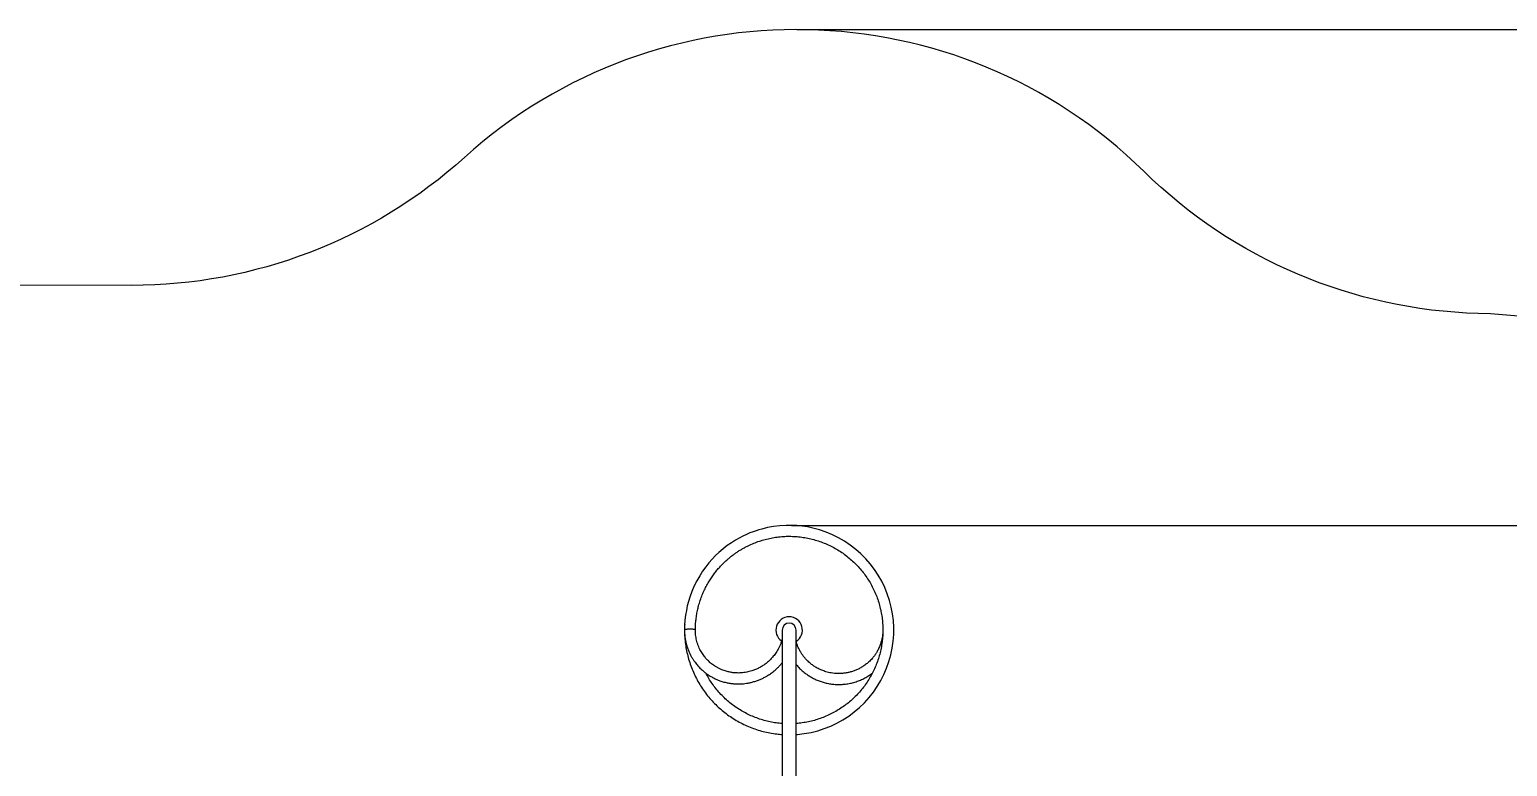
# Model space of a CAD drawing. Header units: millimetres. Extents: x -5136 to 7768, y -7241 to 6389.
# Drawn here: x -2386 to 2084, y 4161 to 6389 of the extents above; entities that cross this region are included whole.
import ezdxf

# ---------------------------------------------------------------- set-up
doc = ezdxf.new("R2010")
doc.units = ezdxf.units.MM
for name, color, linetype in [('DiKom', 7, 'Continuous'), ('DIKOM_ЗОНА', 80, 'Continuous'), ('DIKOM_ОБЪЕКТ', 7, 'Continuous'), ('DIKOM_РАЗМЕР_ЗОНА', 7, 'Continuous')]:
    doc.layers.add(name, color=color, linetype=linetype)
doc.styles.add('style1', font='arial.ttf', dxfattribs={"width": 0.8})
doc.dimstyles.new('1-50', dxfattribs={"dimtxt": 300, "dimasz": 200, "dimexe": 100, "dimexo": 0, "dimgap": 100, "dimtad": 1, "dimtxsty": 'style1', "dimcen": 200, "dimclrd": 7, "dimclre": 7, "dimclrt": 7, "dimadec": 1, "dimazin": 2, "dimtfac": 1, "dimtmove": 0, "dimatfit": 2, "dimfxl": 0, "dimlwd": 25, "dimlwe": 18, "dimarcsym": 0})

# ---------------------------------------------------------------- blocks, each defined once
blk = doc.blocks.new('*D10')
at = {"layer": 'Defpoints', "color": 0, "transparency": 16777216}
for p in [(-81.5, 4889.5), (2866.8, -3136.1), (6000.7, -3136.1)]:
    blk.add_point(p, dxfattribs=at)
at = {"layer": 'DiKom', "color": 7, "lineweight": 18, "transparency": 16777216}
for p, q in [((-81.5, 4889.5), (6100.7, 4889.5)), ((2866.8, -3136.1), (6100.7, -3136.1))]:
    blk.add_line(p, q, dxfattribs=at)
at = {"layer": 'DiKom', "color": 7, "lineweight": 25, "transparency": 16777216}
blk.add_line((6000.7, 4689.5), (6000.7, -2936.1), dxfattribs=at)
at = {"layer": 'DiKom', "color": 7, "transparency": 16777216}
for points in [[(5967.4, 4689.5), (6034.1, 4689.5), (6000.7, 4889.5)], [(5967.4, -2936.1), (6034.1, -2936.1), (6000.7, -3136.1)]]:
    blk.add_solid(points, dxfattribs=at)
at = {"layer": 'DiKom', "color": 7, "transparency": 16777216, "insert": (5747.6, 1729.6), "char_height": 300, "attachment_point": 5, "rotation": 90, "style": 'style1'}
blk.add_mtext('8000', dxfattribs=at)
blk = doc.blocks.new('*D12')
at = {"layer": 'Defpoints', "color": 0, "transparency": 16777216}
for p in [(-65.5, 6388.8), (-123.5, -5013.5), (7668.1, -5013.5)]:
    blk.add_point(p, dxfattribs=at)
at = {"layer": 'DIKOM_РАЗМЕР_ЗОНА', "color": 7, "lineweight": 18, "transparency": 16777216}
for p, q in [((-65.5, 6388.8), (7768.1, 6388.8)), ((-123.5, -5013.5), (7768.1, -5013.5))]:
    blk.add_line(p, q, dxfattribs=at)
at = {"layer": 'DIKOM_РАЗМЕР_ЗОНА', "color": 7, "lineweight": 25, "transparency": 16777216}
blk.add_line((7668.1, 6188.8), (7668.1, -4813.5), dxfattribs=at)
at = {"layer": 'DIKOM_РАЗМЕР_ЗОНА', "color": 7, "transparency": 16777216}
for points in [[(7634.7, 6188.8), (7701.4, 6188.8), (7668.1, 6388.8)], [(7634.7, -4813.5), (7701.4, -4813.5), (7668.1, -5013.5)]]:
    blk.add_solid(points, dxfattribs=at)
at = {"layer": 'DIKOM_РАЗМЕР_ЗОНА', "color": 7, "transparency": 16777216, "insert": (7414.9, 1332.3), "char_height": 300, "attachment_point": 5, "rotation": 90, "style": 'style1'}
blk.add_mtext('11400', dxfattribs=at)

msp = doc.modelspace()

# ---------------------------------------------------------------- linework, layer by layer
at = {"layer": 'DIKOM_ЗОНА', "color": 3, "lineweight": 15}
msp.add_lwpolyline([(4955.43, 1559.977, 0.26730996), (4203.99, 2854.599, -0.25722998), (3453.815, 4092.651, 0.39437679), (1995.543, 5530.283, -0.1895016), (985.249, 5959.257, 0.39669442), (-1070.843, 6002.008, -0.18587205), (-2077.06, 5615.239), (-3635.049, 5616.144, 0.41438384), (-5135.921, 4116.145), (-5135.921, 2562.098, 0.29957505), (-4531.344, 1643.599)], format="xyb", dxfattribs=at)
at = {"layer": 'DIKOM_ОБЪЕКТ', "color": 7, "linetype": 'Continuous', "lineweight": 15}
for p, q in [((-371.928, 4571.111), (-371.706, 4583.24)), ((-109.499, 4573.115), (-109.499, 4073.915)), ((-67.499, 4073.915), (-67.499, 4573.115)), ((194.927, 4575.769), (195.001, 4573.125)), ((228.001, 4573.104), (227.86, 4578.918))]:
    msp.add_line(p, q, dxfattribs=at)
at = {"layer": 'DIKOM_ОБЪЕКТ', "color": 7, "linetype": 'Continuous', "lineweight": 15, "flags": 128}
for points in [[(-67.499, 4257.42), (-63.489, 4257.605), (-42.768, 4259.936), (-22.247, 4263.629), (-2.012, 4268.662), (17.848, 4275.017), (37.245, 4282.667), (56.096, 4291.578), (74.321, 4301.708), (91.839, 4313.019), (108.573, 4325.459), (124.453, 4338.972), (139.409, 4353.501), (153.373, 4368.985), (166.29, 4385.355), (178.101, 4402.538), (188.753, 4420.463), (198.202, 4439.051), (206.409, 4458.219), (213.334, 4477.887), (218.948, 4497.968), (223.23, 4518.375), (226.159, 4539.02), (227.719, 4559.813), (227.909, 4580.664), (226.727, 4601.482), (224.174, 4622.176), (220.264, 4642.658), (215.016, 4662.838), (208.45, 4682.628), (200.593, 4701.943), (191.483, 4720.699), (181.159, 4738.815), (169.662, 4756.21), (157.045, 4772.811), (143.364, 4788.547), (128.676, 4803.347), (113.043, 4817.146), (96.538, 4829.888), (79.23, 4841.515), (61.192, 4851.976), (42.505, 4861.227), (23.25, 4869.229), (3.51, 4875.944), (-16.63, 4881.344), (-32.968, 4884.703), (-49.303, 4887.178), (-65.499, 4888.777), (-81.509, 4889.535), (-97.289, 4889.491), (-116.634, 4888.361), (-135.493, 4886.105), (-153.803, 4882.802), (-171.516, 4878.531), (-180.135, 4876.058), (-188.615, 4873.363), (-197.538, 4870.238), (-207.116, 4866.545), (-217.309, 4862.215), (-228.074, 4857.174), (-239.355, 4851.348), (-251.089, 4844.659), (-263.203, 4837.028), (-275.614, 4828.377), (-288.228, 4818.633), (-300.937, 4807.724), (-311.093, 4798.112), (-321.166, 4787.679), (-331.083, 4776.397), (-340.769, 4764.246), (-350.14, 4751.205), (-359.105, 4737.261), (-367.571, 4722.409), (-375.443, 4706.651), (-382.621, 4689.999), (-388.998, 4672.472), (-393.001, 4659.431), (-396.499, 4645.972), (-399.452, 4632.111), (-401.819, 4617.87), (-403.559, 4603.273), (-404.632, 4588.347), (-404.999, 4573.125), (-404.999, 4573.125)], [(-391.858, 4575.654), (-394.175, 4575.55), (-396.37, 4575.394), (-398.398, 4575.189), (-400.214, 4574.941), (-401.781, 4574.653), (-403.065, 4574.333), (-404.038, 4573.987), (-404.681, 4573.622), (-404.978, 4573.246), (-404.999, 4573.125)], [(-371.999, 4573.105), (-372.003, 4573.173), (-372.233, 4573.549), (-372.809, 4573.917), (-373.72, 4574.268), (-374.945, 4574.593), (-376.46, 4574.888), (-378.231, 4575.145), (-380.221, 4575.358), (-382.387, 4575.523), (-384.684, 4575.638), (-387.062, 4575.698), (-389.47, 4575.703), (-391.858, 4575.654)]]:
    msp.add_lwpolyline(points, dxfattribs=at)
at = {"layer": 'DIKOM_ОБЪЕКТ', "color": 7, "linetype": 'Continuous', "lineweight": 15}
for radius, start, end in [(40, 90, 235.552778), (40, 301.668243, 90), (21, 0, 180), (21, 90, 180), (21, 0, 90)]:
    msp.add_arc((-88.499, 4573.115), radius, start, end, dxfattribs=at)
for points, knots in [([(-371.999, 4573.104), (-371.908, 4578.575), (-371.728, 4589.38), (-370.3, 4605.327), (-368.111, 4620.761), (-365.151, 4635.645), (-361.231, 4651.084), (-356.22, 4666.921), (-350.023, 4682.977), (-343.156, 4698.044), (-335.744, 4712.119), (-327.905, 4725.206), (-319.749, 4737.32), (-311.384, 4748.487), (-302.908, 4758.739), (-294.41, 4768.11), (-285.971, 4776.64), (-277.663, 4784.371), (-269.206, 4791.648), (-260.673, 4798.432), (-252.049, 4804.758), (-243.564, 4810.519), (-234.997, 4815.9), (-226.207, 4820.992), (-217.201, 4825.784), (-205.67, 4831.398), (-191.425, 4837.477), (-174.29, 4843.527), (-156.673, 4848.498), (-138.642, 4852.348), (-120.275, 4855.034), (-101.686, 4856.512), (-83, 4856.764), (-64.335, 4855.789), (-45.774, 4853.584), (-27.4, 4850.16), (-9.29, 4845.537), (8.477, 4839.732), (25.821, 4832.765), (42.67, 4824.674), (58.951, 4815.493), (74.59, 4805.257), (89.52, 4794.013), (103.681, 4781.814), (117.006, 4768.707), (129.437, 4754.75), (140.924, 4740.005), (151.418, 4724.538), (160.866, 4708.411), (169.232, 4691.697), (176.483, 4674.47), (182.582, 4656.802), (187.502, 4638.77), (191.228, 4620.455), (193.739, 4601.933), (195.022, 4583.286), (195.076, 4564.596), (193.902, 4545.942), (191.499, 4527.406), (187.88, 4509.069), (183.065, 4491.009), (177.07, 4473.305), (169.919, 4456.036), (161.65, 4439.274), (152.296, 4423.092), (141.894, 4407.564), (130.492, 4392.753), (118.143, 4378.723), (104.894, 4365.539), (90.805, 4353.257), (75.94, 4341.927), (60.361, 4331.599), (44.135, 4322.324), (27.333, 4314.135), (10.03, 4307.066), (-7.703, 4301.163), (-25.784, 4296.414), (-44.143, 4292.96), (-58.084, 4291.003), (-65.901, 4290.595), (-67.499, 4290.512)], [0, 0, 0, 0, 0.01248313, 0.02465153, 0.03650427, 0.0480403, 0.05925927, 0.07283634, 0.0859187, 0.09850632, 0.11059893, 0.12219651, 0.13329944, 0.14390788, 0.15402164, 0.16364053, 0.17276448, 0.18139352, 0.18952772, 0.19821789, 0.20626174, 0.21392509, 0.22161693, 0.22934165, 0.2370993, 0.24488989, 0.25860124, 0.27241367, 0.28632701, 0.30034119, 0.31445604, 0.32865388, 0.34286022, 0.3570666, 0.37127288, 0.38547913, 0.39968541, 0.41389173, 0.42809804, 0.44230433, 0.45651053, 0.4707168, 0.48492326, 0.49912959, 0.51333551, 0.5275416, 0.54174796, 0.55595438, 0.57016061, 0.5843667, 0.59857288, 0.61277932, 0.62698556, 0.64119169, 0.65539785, 0.66960423, 0.68381067, 0.69801677, 0.71222266, 0.726429, 0.74063545, 0.75484166, 0.7690478, 0.78325405, 0.7974604, 0.81166668, 0.8258728, 0.84007895, 0.85428533, 0.86849169, 0.8826979, 0.89690386, 0.91110999, 0.92531637, 0.9395227, 0.95372888, 0.9679351, 0.98214137, 0.99634774, 1, 1, 1, 1]), ([(-404.42, 4591.299), (-404.696, 4584.967), (-405.276, 4571.69), (-404.465, 4551.447), (-402.38, 4530.688), (-398.896, 4510.114), (-394.075, 4489.812), (-387.929, 4469.871), (-380.48, 4450.379), (-371.763, 4431.421), (-361.82, 4413.076), (-350.69, 4395.425), (-338.419, 4378.549), (-325.066, 4362.514), (-310.687, 4347.393), (-295.34, 4333.254), (-279.097, 4320.156), (-262.029, 4308.153), (-244.206, 4297.302), (-225.706, 4287.65), (-206.612, 4279.233), (-187.005, 4272.094), (-166.97, 4266.255), (-146.593, 4261.788), (-127.408, 4258.739), (-114.987, 4257.829), (-109.499, 4257.427)], [0, 0, 0, 0, 0.03845504, 0.08064424, 0.12283294, 0.16502144, 0.20721035, 0.24939969, 0.29158937, 0.33377846, 0.37596711, 0.41815558, 0.4603446, 0.50253392, 0.54472275, 0.58691134, 0.62910029, 0.67128934, 0.71347831, 0.75566672, 0.79785535, 0.84004499, 0.88223441, 0.9244232, 0.96661156, 1, 1, 1, 1]), ([(-404.999, 4573.125), (-404.925, 4569.326), (-404.779, 4561.886), (-403.634, 4551.032), (-401.925, 4540.752), (-399.68, 4531.07), (-396.802, 4521.306), (-393.263, 4511.597), (-389.062, 4502.085), (-384.625, 4493.511), (-380.083, 4485.843), (-375.551, 4479.04), (-371.133, 4473.057), (-366.845, 4467.753), (-362.57, 4462.881), (-358.149, 4458.228), (-353.476, 4453.691), (-348.551, 4449.284), (-342.313, 4444.149), (-334.573, 4438.457), (-325.141, 4432.474), (-315.291, 4427.15), (-305.332, 4422.625), (-296.487, 4419.291), (-288.866, 4416.873), (-282.512, 4415.144), (-276.692, 4413.802), (-271.954, 4412.881), (-268.219, 4412.252), (-264.913, 4411.759), (-261.177, 4411.282), (-255.766, 4410.727), (-248.688, 4410.271), (-240.108, 4410.154), (-231.178, 4410.507), (-222.061, 4411.363), (-212.788, 4412.752), (-202.781, 4414.834), (-192.301, 4417.713), (-181.644, 4421.431), (-171.654, 4425.665), (-162.363, 4430.302), (-154.532, 4434.807), (-148.005, 4438.997), (-142.525, 4442.823), (-136.937, 4447.053), (-130.939, 4452.005), (-124.369, 4457.968), (-117.404, 4465.102), (-112.351, 4470.693), (-109.807, 4474.032), (-109.499, 4474.436)], [0, 0, 0, 0, 0.02783382, 0.05451631, 0.08004668, 0.10442229, 0.12764214, 0.15503945, 0.18062984, 0.20441208, 0.22638572, 0.24655009, 0.26490355, 0.28144586, 0.29705982, 0.31290491, 0.32898622, 0.34530342, 0.36185659, 0.38882949, 0.41640539, 0.44448661, 0.47158847, 0.49720311, 0.51424971, 0.53056763, 0.54574433, 0.55825151, 0.56610538, 0.57361918, 0.58284709, 0.59380713, 0.61361254, 0.63493098, 0.65676008, 0.67909988, 0.70195069, 0.72531234, 0.75373278, 0.78119333, 0.80750341, 0.83266348, 0.85667481, 0.87312404, 0.88898701, 0.90519887, 0.92398047, 0.94542702, 0.96953867, 0.99631591, 1, 1, 1, 1]), ([(-109.499, 4545.978), (-109.927, 4544.295), (-111.171, 4539.411), (-113.945, 4531.741), (-117.576, 4523.196), (-121.492, 4515.497), (-125.521, 4508.61), (-129.724, 4502.258), (-134.003, 4496.485), (-138.298, 4491.27), (-142.488, 4486.629), (-146.743, 4482.307), (-151.221, 4478.139), (-155.929, 4474.129), (-162.122, 4469.314), (-170.015, 4463.928), (-179.842, 4458.329), (-190.307, 4453.458), (-200.116, 4449.868), (-209.063, 4447.309), (-216.995, 4445.54), (-225.124, 4444.237), (-233.175, 4443.449), (-240.765, 4443.162), (-247.527, 4443.272), (-253.349, 4443.644), (-258.456, 4444.178), (-263.227, 4444.853), (-268.096, 4445.723), (-273.373, 4446.879), (-279.206, 4448.424), (-285.663, 4450.479), (-292.69, 4453.148), (-300.038, 4456.465), (-307.342, 4460.348), (-314.276, 4464.627), (-320.424, 4468.974), (-325.851, 4473.29), (-330.627, 4477.497), (-335.056, 4481.802), (-339.159, 4486.188), (-343.114, 4490.83), (-347.112, 4496.004), (-351.062, 4501.725), (-354.909, 4508.026), (-358.56, 4514.862), (-362.052, 4522.512), (-365.02, 4530.38), (-367.451, 4538.345), (-369.361, 4546.29), (-370.823, 4554.769), (-371.808, 4563.762), (-371.935, 4569.943), (-371.999, 4573.104)], [0, 0, 0, 0, 0.01342115, 0.03895789, 0.06279454, 0.08492973, 0.10536213, 0.12409127, 0.14340848, 0.16049811, 0.17591134, 0.19137568, 0.20701617, 0.22283242, 0.23882446, 0.2672282, 0.2961676, 0.32574015, 0.35607192, 0.37671842, 0.39770249, 0.41902311, 0.44060654, 0.4605996, 0.47819436, 0.49339146, 0.5062078, 0.51840369, 0.53117156, 0.54503366, 0.56085483, 0.57864751, 0.59841127, 0.62013662, 0.64230171, 0.66379188, 0.68460726, 0.7019124, 0.71872218, 0.73503714, 0.75085728, 0.76631456, 0.78335406, 0.80262248, 0.82131119, 0.84170665, 0.86380996, 0.88762214, 0.90790463, 0.92928305, 0.95175841, 0.97533026, 1, 1, 1, 1]), ([(195.001, 4573.125), (194.933, 4569.917), (194.801, 4563.7), (193.783, 4554.721), (192.315, 4546.416), (190.46, 4538.8), (188.345, 4531.875), (185.939, 4525.278), (183.308, 4519.099), (180.533, 4513.42), (177.921, 4508.628), (175.569, 4504.683), (173.236, 4501.036), (170.718, 4497.366), (167.693, 4493.284), (164.168, 4488.906), (160.008, 4484.189), (155.148, 4479.206), (148.636, 4473.227), (140.465, 4466.761), (130.705, 4460.355), (120.676, 4454.943), (110.488, 4450.502), (100.146, 4446.965), (89.542, 4444.263), (78.549, 4442.399), (67.929, 4441.498), (57.807, 4441.419), (48.341, 4442.008), (39.155, 4443.232), (30.634, 4444.959), (23.06, 4446.984), (16.442, 4449.148), (10.551, 4451.395), (4.941, 4453.826), (-0.8, 4456.631), (-6.219, 4459.619), (-11.249, 4462.699), (-15.874, 4465.794), (-20.755, 4469.373), (-25.992, 4473.607), (-31.614, 4478.674), (-37.513, 4484.674), (-43.263, 4491.362), (-48.746, 4498.696), (-53.853, 4506.621), (-58.673, 4515.463), (-62.693, 4524.544), (-65.667, 4532.652), (-66.97, 4537.539), (-67.499, 4539.524)], [0, 0, 0, 0, 0.02538018, 0.04918147, 0.07140406, 0.09204634, 0.11110827, 0.12859008, 0.14748175, 0.16409743, 0.17843686, 0.19049959, 0.20028516, 0.2125407, 0.22552724, 0.24025349, 0.25671978, 0.27492665, 0.29487419, 0.32604267, 0.35646269, 0.38611932, 0.4150129, 0.44314324, 0.47130613, 0.50023296, 0.52992175, 0.55422469, 0.57901539, 0.60373185, 0.62636239, 0.64672607, 0.66482316, 0.68065395, 0.69591308, 0.7125471, 0.7305582, 0.74426722, 0.75867878, 0.77410536, 0.79166111, 0.81144395, 0.83345329, 0.85768805, 0.88072027, 0.90545594, 0.93189331, 0.96003279, 0.98377147, 1, 1, 1, 1]), ([(-109.499, 4290.548), (-112.554, 4290.744), (-121.823, 4291.339), (-137.183, 4293.66), (-155.485, 4297.422), (-173.491, 4302.442), (-191.13, 4308.623), (-208.321, 4315.957), (-224.995, 4324.404), (-241.076, 4333.93), (-256.493, 4344.497), (-271.182, 4356.055), (-285.08, 4368.553), (-298.12, 4381.943), (-310.257, 4396.159), (-321.411, 4411.152), (-331.538, 4426.655), (-337.369, 4437.457), (-340.241, 4442.779)], [0, 0, 0, 0, 0.03178903, 0.09646188, 0.16113526, 0.22580764, 0.29047877, 0.35515097, 0.41982404, 0.48449732, 0.54916955, 0.61384147, 0.67851397, 0.7431872, 0.80785973, 0.8725318, 0.93720406, 1, 1, 1, 1]), ([(-67.499, 4469.048), (-67.387, 4468.904), (-65.672, 4466.719), (-62.123, 4462.783), (-56.906, 4457.279), (-51.533, 4452.16), (-46.043, 4447.361), (-39.1, 4441.809), (-30.597, 4435.784), (-20.283, 4429.546), (-9.49, 4424.029), (1.965, 4419.195), (14.097, 4415.119), (26.851, 4411.903), (40.154, 4409.652), (53.923, 4408.456), (68.059, 4408.405), (82.368, 4409.57), (96.633, 4411.973), (110.647, 4415.598), (124.289, 4420.412), (137.448, 4426.363), (149.916, 4433.408), (158.39, 4439.038), (162.615, 4442.341), (163.135, 4442.747)], [0, 0, 0, 0, 0.00214529, 0.03264136, 0.0621831, 0.09120743, 0.1197141, 0.14770362, 0.19543495, 0.24174068, 0.28877141, 0.33721182, 0.38706189, 0.43828878, 0.49078547, 0.54454228, 0.59956188, 0.65571067, 0.71204231, 0.76836986, 0.82469405, 0.8810168, 0.93711918, 0.99225929, 1, 1, 1, 1])]:
    msp.add_open_spline(points, degree=3, knots=knots, dxfattribs=at)

# ---------------------------------------------------------------- dimensions: what is measured, and where the dimension line sits
at = {"layer": 'DiKom'}
dim = msp.add_linear_dim(base=(6000.725, -3136.139), p1=(-81.509, 4889.535), p2=(2866.752, -3136.139), angle=90, text='8000', dimstyle='1-50', dxfattribs=at)
dim.commit()
dim.dimension.update_dxf_attribs({"geometry": '*D10', "text_midpoint": (6000.725, 1729.574), "dimtype": 160})
at = {"layer": 'DIKOM_РАЗМЕР_ЗОНА'}
dim = msp.add_linear_dim(base=(7668.064, -5013.475), p1=(-65.499, 6388.777), p2=(-123.455, -5013.475), angle=90, text='11400', dimstyle='1-50', dxfattribs=at)
dim.commit()
dim.dimension.update_dxf_attribs({"geometry": '*D12', "text_midpoint": (7668.064, 1332.283), "dimtype": 160})

doc.saveas('drawing.dxf')
